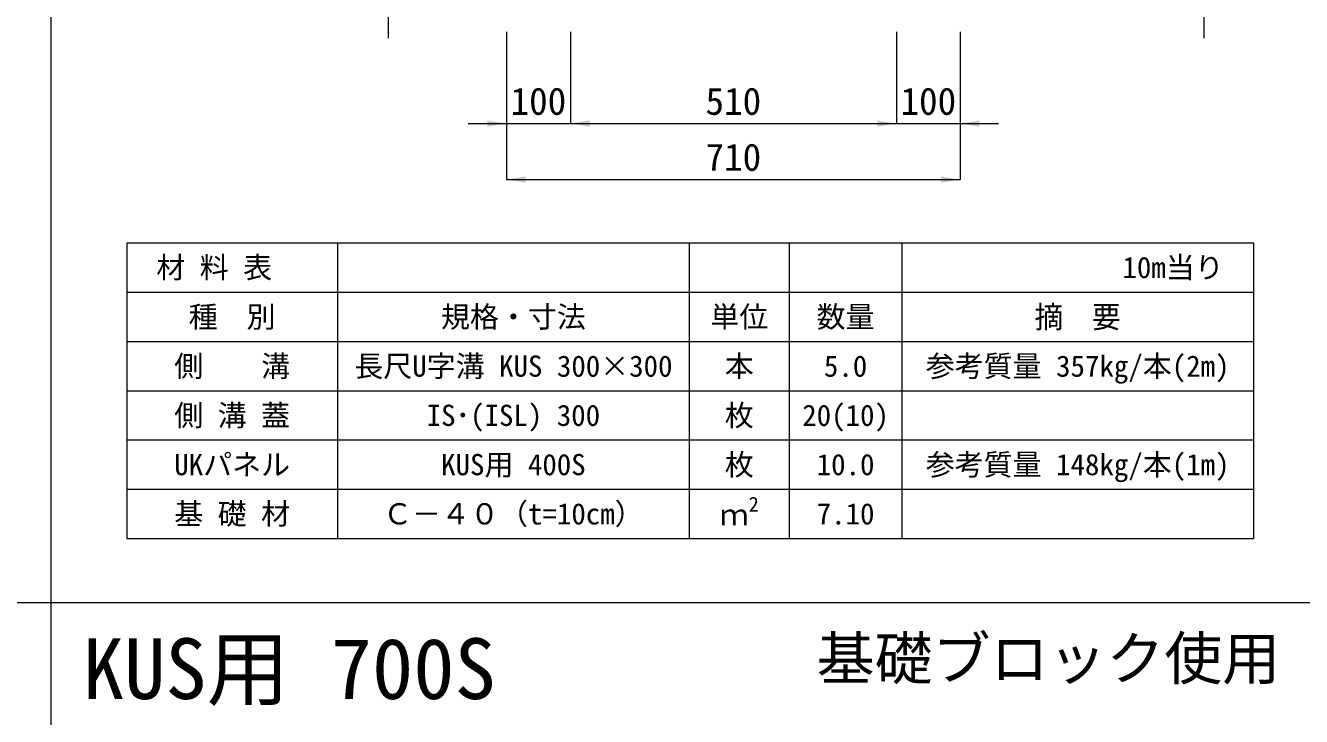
# Model space of a CAD drawing. Units: millimetres at full size, sheet at 1:20. Extents: x 201886 to 211886, y 860265 to 873235.
# Drawn here: x 203847 to 205843, y 870399 to 871480 of the extents above; entities that cross this region are included whole.
import ezdxf
from ezdxf.enums import TextEntityAlignment as Align

# ---------------------------------------------------------------- set-up
doc = ezdxf.new("R2010")
doc.units = ezdxf.units.MM
doc.header["$LTSCALE"] = 20
for name, color, linetype, lineweight in [('Defpoints_3', 8, 'Continuous', 0), ('図枠', 5, 'Continuous', 13), ('寸法・材料表', 7, 'Continuous', 13), ('寸法線', 7, 'Continuous', 13)]:
    doc.layers.add(name, color=color, linetype=linetype, lineweight=lineweight)
doc.layers.add('文字', color=7, linetype='Continuous')
doc.styles.add('ＭＳ ゴシック', font='')
doc.styles.add('ＭＳ Ｐゴシック', font='')
doc.styles.get('ＭＳ ゴシック').set_extended_font_data('MS Gothic')
doc.styles.get('ＭＳ Ｐゴシック').set_extended_font_data('MS PGothic')

# ---------------------------------------------------------------- blocks, each defined once
blk = doc.blocks.new('filled_arrow')
at = {"color": 0, "linetype": 'Continuous', "lineweight": -2}
blk.add_solid([(7.5, 1.25), (0, 0), (7.5, -1.25)], dxfattribs=at)

msp = doc.modelspace()

# ---------------------------------------------------------------- linework, layer by layer
at = {"layer": 'Defpoints_3'}
for p, q in [((204005.03, 871140.25), (205767.67, 871140.25)), ((204005.03, 871140.25), (204005.03, 871062.81)), ((204335.03, 871140.25), (204335.03, 871062.81)), ((204885.03, 871140.25), (204885.03, 871062.81)), ((205041.67, 871140.25), (205041.67, 871062.81)), ((205217.67, 871140.25), (205217.67, 871062.81)), ((205767.67, 871140.25), (205767.67, 871062.81))]:
    msp.add_line(p, q, dxfattribs=at)
at = {"layer": '図枠'}
for p, q in [((203886.35, 872977.81), (203886.35, 867477.81)), ((201886.35, 870577.81), (207886.35, 870577.81)), ((201886.35, 870577.81), (211886.35, 870577.81))]:
    msp.add_line(p, q, dxfattribs=at)
at = {"layer": '寸法・材料表'}
for p, q in [((204005.03, 871062.81), (205767.67, 871062.81)), ((204005.03, 871062.81), (204005.03, 870677.81)), ((204335.03, 871062.81), (204335.03, 870677.81)), ((204885.03, 871062.81), (204885.03, 870677.81)), ((205041.67, 871062.81), (205041.67, 870677.81)), ((205217.67, 871062.81), (205217.67, 870677.81)), ((205767.67, 871062.81), (205767.67, 870677.81)), ((204005.03, 870985.81), (205767.67, 870985.81)), ((204005.03, 870908.81), (205767.67, 870908.81)), ((204005.03, 870831.81), (205767.67, 870831.81)), ((204005.03, 870754.81), (205767.67, 870754.81)), ((204005.03, 870677.81), (205767.67, 870677.81))]:
    msp.add_line(p, q, dxfattribs=at)
at = {"layer": '寸法線'}
for p, q in [((204414.8, 871459.85), (204414.8, 871679.85)), ((205689.89, 871679.85), (205689.89, 871459.85)), ((204599.1, 871469.85), (204599.1, 871326.56)), ((204599.1, 871469.85), (204599.1, 871239.06)), ((204699.1, 871469.85), (204699.1, 871326.56)), ((204699.1, 871469.85), (204699.1, 871326.56)), ((205209.1, 871469.85), (205209.1, 871326.56)), ((205209.1, 871469.85), (205209.1, 871326.56)), ((205309.1, 871469.85), (205309.1, 871326.56)), ((205309.1, 871469.85), (205309.1, 871239.06)), ((204539.1, 871326.56), (204759.1, 871326.56)), ((204699.1, 871326.56), (205209.1, 871326.56)), ((205149.1, 871326.56), (205369.1, 871326.56)), ((204599.1, 871239.06), (205309.1, 871239.06))]:
    msp.add_line(p, q, dxfattribs=at)

# ---------------------------------------------------------------- block references
at = {"layer": '寸法線', "xscale": 4, "yscale": 4, "rotation": 180}
for p in [(204599.1, 871326.56), (205209.1, 871326.56), (205209.1, 871326.56), (205309.1, 871239.06)]:
    msp.add_blockref('filled_arrow', p, dxfattribs=at)
at = {"layer": '寸法線', "xscale": 4, "yscale": 4}
for p in [(204699.1, 871326.56), (204699.1, 871326.56), (205309.1, 871326.56), (204599.1, 871239.06)]:
    msp.add_blockref('filled_arrow', p, dxfattribs=at)

# ---------------------------------------------------------------- texts
at = {"layer": '寸法・材料表', "style": 'ＭＳ ゴシック'}
msp.add_text('\u3000材 料 表', height=33.23, dxfattribs=at).set_placement((204006.08, 871101.53), align=Align.MIDDLE_LEFT)
msp.add_text('10m当り\u3000', height=33.23, dxfattribs=at).set_placement((205766.61, 871101.53), align=Align.MIDDLE_RIGHT)
for s, p in [('種\u3000別', (204170.03, 871024.31)), ('規格・寸法', (204610.03, 871024.31)), ('単位', (204963.35, 871024.31)), ('数量', (205129.67, 871024.31)), ('側\u3000\u3000溝', (204170.03, 870947.31)), ('長尺U字溝 KUS 300×300', (204610.03, 870947.31)), ('本', (204963.35, 870947.31)), ('5.0', (205129.67, 870947.31)), ('参考質量 357kg/本(2m)', (205492.67, 870947.31)), ('側 溝 蓋', (204170.03, 870870.31)), ('枚', (204963.35, 870870.31)), ('IS･(ISL) 300', (204610.03, 870870.31)), ('20(10)', (205129.67, 870870.31)), ('UKパネル', (204170.03, 870793.31)), ('枚', (204963.35, 870793.31)), ('参考質量 148kg/本(1m)', (205492.67, 870793.31)), ('KUS用 400S', (204610.03, 870793.31)), ('10.0', (205129.67, 870793.31)), ('基 礎 材', (204170.03, 870716.31)), ('Ｃ－４０（t=10cm）', (204610.03, 870716.31)), ('7.10', (205129.67, 870716.31))]:
    msp.add_text(s, height=33.23, dxfattribs=at).set_placement(p, align=Align.MIDDLE_CENTER)
at = {"layer": '寸法・材料表', "style": 'ＭＳ Ｐゴシック', "width": 0.95}
msp.add_text('摘\u3000要', height=34.64, dxfattribs=at).set_placement((205492.67, 871024.31), align=Align.MIDDLE_CENTER)
at = {"layer": '寸法・材料表', "style": 'ＭＳ ゴシック'}
for s, height, p in [('2', 23.26, (204978.08, 870712.7)), ('ｍ', 33.23, (204932.75, 870688.2))]:
    msp.add_text(s, height=height, dxfattribs=at).set_placement(p, align=Align.BOTTOM_LEFT)
at = {"layer": '寸法線', "style": 'ＭＳ ゴシック'}
for s, p in [('100', (204649.1, 871361.56)), ('510', (204954.1, 871361.56)), ('100', (205259.1, 871361.56)), ('710', (204954.1, 871274.06))]:
    msp.add_text(s, height=42.72, dxfattribs=at).set_placement(p, align=Align.MIDDLE_CENTER)
at = {"layer": '文字', "style": 'ＭＳ ゴシック'}
for s, height, p in [('基礎ブロック使用', 66.46, (205084.42, 870437.16)), ('KUS用 700S', 94.94, (203936.35, 870398.31))]:
    msp.add_text(s, height=height, dxfattribs=at).set_placement(p, align=Align.BOTTOM_LEFT)

doc.saveas('drawing.dxf')
